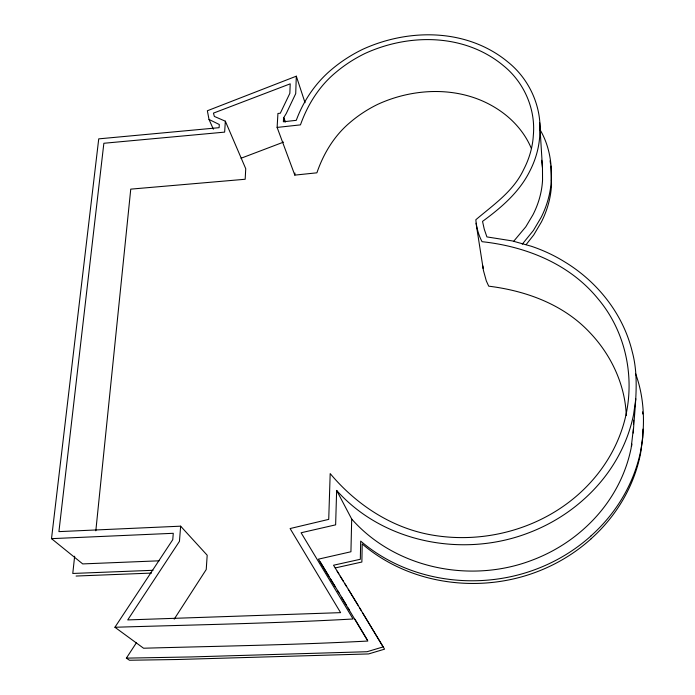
<?xml version="1.0" encoding="UTF-8"?>
<svg xmlns="http://www.w3.org/2000/svg" width="695" height="695" viewBox="0 0 695 695"><rect width="100%" height="100%" fill="white"/><g stroke="black" fill="none" stroke-linecap="round" stroke-linejoin="round"><path stroke-width="1.04" d="M305.053 102.73L296.313 76.189L207.362 110.757L209.013 119.453L219.307 124.518L219.099 127.689L98.733 138.861L51.508 538.651L173.272 533.3L172.768 539.668L114.918 627.264C194.279 624.788 273.926 623.424 353.077 618.993L301.091 532.761L335.633 524.847L336.641 490.427L351.696 519.052L350.932 551.76L318.423 559.154L335.103 586.641M642.979 429.128L642.771 437.572L640.573 453.444A166.331 153.821 -8.9 0 1 591.115 538.747M351.696 519.052C395.585 568.718 470.628 583.644 531.805 560.3A157.539 145.498 -9.1 0 0 584.121 528.686A157.895 145.785 -9 0 0 631.138 448.058L633.371 428.737M633.493 424.419L633.614 420.11M633.249 433.046C634.822 406.21 639.452 378.228 632.25 351.766C623.172 313.94 597.405 281.605 564.34 261.668A159.042 144.369 -9.8 0 0 531.258 246.239L512.224 240.904L486.9 236.908L484.276 229.246L482.53 221.392C501.086 207.788 519.113 192.437 529.633 171.465A117.941 96.44 -13.3 0 0 539.763 135.464C542.239 107.49 529.72 79.386 507.845 61.951A129.887 106.231 -13.8 0 0 489.323 49.51C450.386 28.591 401.997 31.301 362.582 49.38A131.459 107.586 -13.5 0 0 331.732 69.378C315.617 82.844 303.489 100.653 296.27 120.339L283.36 121.755L283.586 117.872L286.262 113.52L295.714 93.651L296.313 76.189M531.267 148.261C526.263 136.22 518.122 125.647 508.297 117.134A116.456 97.352 -13.5 0 0 491.634 105.536C456.902 86.05 413.125 88.004 377.637 104.389A117.542 98.308 -13.1 0 0 349.924 122.581C334.269 135.707 323.47 153.63 316.894 172.82L294.819 175.114L294.923 173.038M294.819 175.114L277.114 127.42L277.939 113.45L280.311 113.233L289.85 93.33L290.206 83.834L213.461 113.12L214.347 116.43L225.345 121.199L245.743 168.729L245.17 179.258L130.756 189.136L95.823 530.824M225.345 121.199L224.641 132.12L103.859 143.266L58.919 531.623L180.63 526.176L207.188 555.227L206.233 569.526L174.202 619.158M180.63 526.176L179.466 541.309L127.724 619.923L340.602 612.643L290.102 528.548L328.726 519.374L330.186 473.582C356.492 505.039 392.762 528.747 433.637 535.298C484.806 543.681 539.45 528.947 578.388 494.423A160.754 146.402 -10.2 0 0 622.399 428.077C636.716 384.309 627.785 333.782 597.796 298.529C569.353 263.7 525.698 246.404 482.035 241.686C478.507 234.953 476.396 227.308 475.849 219.733C493.485 204.721 513.501 191.29 523.674 169.502A111.687 91.314 -13.3 0 0 533.326 135.456C535.793 108.88 523.995 82.132 503.241 65.521A123.588 101.07 -13.8 0 0 485.631 53.645C448.623 33.664 402.579 36.262 365.092 53.437A124.744 102.069 -13.5 0 0 335.702 72.506C319.17 86.154 307.572 104.797 300.457 124.874L277.114 127.42M74.652 556.209L72.775 573.462L152.996 570.291M631.616 446.199L631.92 444.07M635.821 398.817L633.562 414.585A167.565 152.622 -10.1 0 1 583.557 499.592A167.191 152.335 -10.2 0 1 527.853 533.161C463.105 557.824 383.423 542.934 336.641 490.427M359.732 608.108L384.57 649.165L368.585 653.934L177.851 659.494L129.47 660.25L126.377 658.139L136.446 642.684M526.115 244.64L533.769 234.901L541.405 221.983A119.557 99.941 -12.9 0 0 551.517 184.818L550.831 165.914M522.258 244.197L533.413 230.445L541.101 217.465A120.244 100.315 -12.9 0 0 551.283 180.144M513.761 241.191L525.811 226.787L533.004 214.703A111.773 93.234 -12.9 0 0 542.552 180.075L542.474 167.799L539.685 122.746M241.035 158.251L283.543 142.11M335.233 567.937L361.869 562.029L362.199 543.95C409.303 584.382 478.351 593.756 535.941 572.185A165.836 153.413 -8.9 0 0 591.141 538.773M159.077 560.813L82.714 563.914L51.508 538.651M76.094 576.042L151.519 573.08M126.377 658.139L191.481 656.931L367.047 651.719L383.136 646.906L362.773 613.12M114.918 627.264L143.57 648.226C218.308 646.124 293.299 645.012 367.837 641.042L341.645 597.431M337.144 571.151L346.666 586.676M348.299 589.264L358.134 605.388M345.05 583.956L361.296 610.584M340.203 576.129L343.391 581.333M338.83 573.835L333.522 565.226L360.331 559.275L360.679 541.092C408.113 581.767 477.604 591.124 535.55 569.422A166.896 154.177 -9 0 0 591.132 535.802M330.629 579.083L333.157 583.218M337.892 591.011L338.969 592.783M333.661 584.052L342.774 599.064M343.321 599.959L346.596 605.371M348.204 608.038L349.281 609.819M320.221 561.899L328.987 576.364M354.963 619.236L367.221 639.739M539.511 128.853C548.876 144.152 552.16 162.404 551.274 180.144M209.013 119.453L213.382 129.218M283.586 117.872L285.037 121.92M283.908 117.837L285.358 121.886M635.569 373.623C644.508 397.948 645.203 424.654 640.886 449.978A167.399 154.594 -9 0 1 591.106 535.776M476.058 223.225L483.468 270.607L486.309 280.902L488.715 286.166C526.098 290.814 563.41 304.367 589.742 332.479C611.018 354.667 625.135 384.57 626.282 415.506M550.075 160.806L550.527 163.872M541.7 160.267L542.474 167.799M642.51 411.9L642.684 413.985M482.895 265.959L483.051 268.461"/></g></svg>
